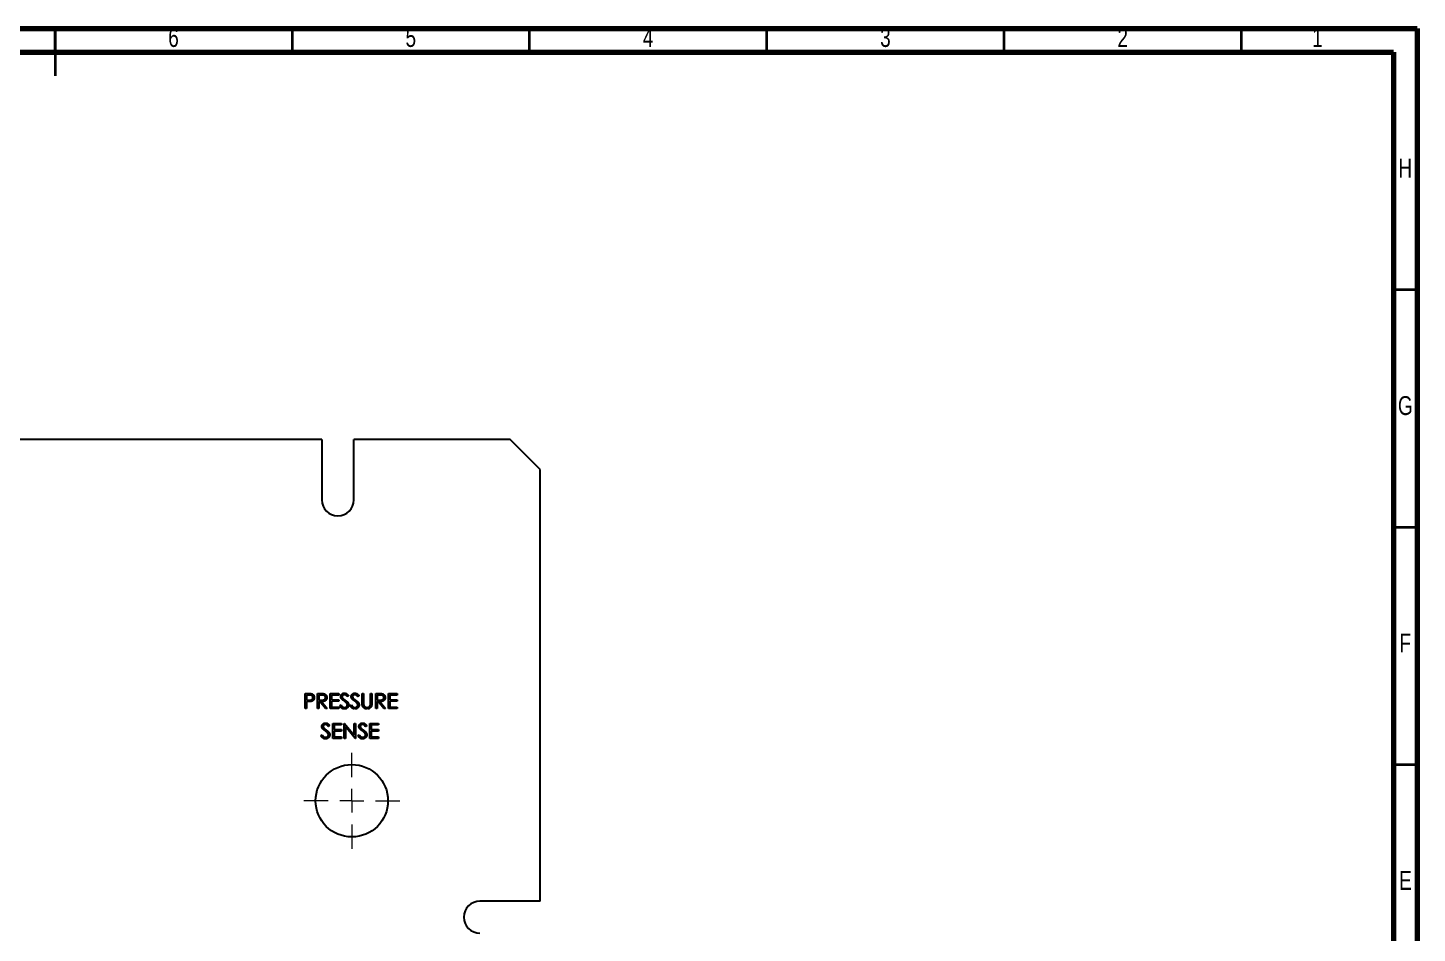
# Model space of a CAD drawing. Header units: millimetres. Extents: x 15 to 589, y 5 to 415.
# Drawn here: x 296.3 to 589, y 224.5 to 415.1 of the extents above; entities that cross this region are included whole.
import ezdxf

# ---------------------------------------------------------------- set-up
doc = ezdxf.new("R2010")
doc.units = ezdxf.units.MM
doc.styles.add('SLDTEXTSTYLE1', font='TXT', dxfattribs={"width": 0.75})

# ---------------------------------------------------------------- blocks, each defined once
blk = doc.blocks.new('SW_CENTERMARKSYMBOL_2')
at = {"color": 0, "linetype": 'Continuous', "lineweight": 18}
for p, q in [((0, 5), (0, 10.12)), ((-5, 0), (-10.12, 0)), ((0, 0), (-2.5, 0)), ((0, 0), (0, 2.5)), ((0, 0), (0, -2.5)), ((0, 0), (2.5, 0)), ((5, 0), (10.12, 0)), ((0, -5), (0, -10.12))]:
    blk.add_line(p, q, dxfattribs=at)

msp = doc.modelspace()

# ---------------------------------------------------------------- linework, layer by layer
at = {"color": 7, "linetype": 'Continuous', "lineweight": 70}
for p, q in [((15, 415), (589, 415)), ((589, 415), (589, 5)), ((20, 410), (584, 410)), ((584, 410), (584, 10))]:
    msp.add_line(p, q, dxfattribs=at)
at = {"color": 7, "linetype": 'Continuous', "lineweight": 35}
for p, q in [((302, 410), (302, 415)), ((302, 415), (302, 405)), ((352, 410), (352, 415)), ((402, 410), (402, 415)), ((452, 410), (452, 415)), ((502, 410), (502, 415)), ((552, 410), (552, 415)), ((584, 360), (589, 360)), ((584, 310), (589, 310)), ((584, 260), (589, 260))]:
    msp.add_line(p, q, dxfattribs=at)
at = {"color": 7, "linetype": 'Continuous', "lineweight": 25}
for p, q in [((358.2, 328.43), (249.07, 328.43)), ((358.2, 328.43), (358.2, 315.73)), ((364.96, 315.73), (364.96, 328.43)), ((397.87, 328.43), (364.96, 328.43)), ((404.22, 322.08), (397.87, 328.43)), ((404.22, 231.23), (404.22, 322.08)), ((354.67, 274.94), (355.3, 274.94)), ((354.67, 271.77), (354.67, 274.94)), ((354.96, 274.61), (354.96, 273.56)), ((355.54, 274.61), (354.96, 274.61)), ((354.96, 273.56), (355.51, 273.55)), ((354.96, 273.23), (354.96, 271.77)), ((355.19, 273.23), (354.96, 273.23)), ((357.28, 274.94), (357.91, 274.94)), ((357.28, 271.77), (357.28, 274.94)), ((357.56, 274.61), (357.56, 273.56)), ((358.16, 274.61), (357.56, 274.61)), ((357.56, 273.56), (358.14, 273.55)), ((357.56, 273.23), (357.56, 271.77)), ((357.79, 273.23), (357.56, 273.23)), ((358.96, 271.77), (357.79, 273.23)), ((358.15, 273.23), (359.31, 271.77)), ((359.96, 274.94), (361.76, 274.94)), ((359.96, 271.77), (359.96, 274.94)), ((360.25, 274.61), (360.25, 273.64)), ((361.76, 274.61), (360.25, 274.61)), ((360.25, 273.64), (361.76, 273.64)), ((360.25, 273.31), (360.25, 272.09)), ((361.76, 273.31), (360.25, 273.31)), ((361.76, 274.94), (361.76, 274.61)), ((361.76, 273.64), (361.76, 273.31)), ((362, 272.38), (362.27, 272.54)), ((363.83, 274.48), (363.57, 274.29)), ((364.2, 272.38), (364.47, 272.54)), ((366.03, 274.48), (365.77, 274.29)), ((366.72, 274.94), (367.01, 274.94)), ((366.72, 273.02), (366.72, 274.94)), ((367.01, 274.94), (367.01, 273.04)), ((368.47, 274.94), (368.76, 274.94)), ((368.47, 273.04), (368.47, 274.94)), ((368.76, 274.94), (368.76, 273.02)), ((369.57, 274.94), (370.21, 274.94)), ((369.57, 271.77), (369.57, 274.94)), ((370.45, 274.61), (369.86, 274.61)), ((369.86, 274.61), (369.86, 273.56)), ((369.86, 273.56), (370.44, 273.55)), ((369.86, 273.23), (369.86, 271.77)), ((370.09, 273.23), (369.86, 273.23)), ((371.25, 271.77), (370.09, 273.23)), ((370.44, 273.23), (371.61, 271.77)), ((372.26, 274.94), (374.05, 274.94)), ((372.26, 271.77), (372.26, 274.94)), ((372.54, 274.61), (372.54, 273.64)), ((374.05, 274.61), (372.54, 274.61)), ((372.54, 273.64), (374.05, 273.64)), ((372.54, 273.31), (372.54, 272.09)), ((374.05, 273.31), (372.54, 273.31)), ((374.05, 274.94), (374.05, 274.61)), ((374.05, 273.64), (374.05, 273.31)), ((354.96, 271.77), (354.67, 271.77)), ((357.56, 271.77), (357.28, 271.77)), ((359.31, 271.77), (358.96, 271.77)), ((361.76, 271.77), (359.96, 271.77)), ((360.25, 272.09), (361.76, 272.09)), ((361.76, 272.09), (361.76, 271.77)), ((369.86, 271.77), (369.57, 271.77)), ((371.61, 271.77), (371.25, 271.77)), ((374.05, 271.77), (372.26, 271.77)), ((372.54, 272.09), (374.05, 272.09)), ((374.05, 272.09), (374.05, 271.77)), ((359.84, 268.19), (359.59, 268)), ((360.53, 268.65), (362.33, 268.65)), ((360.53, 265.47), (360.53, 268.65)), ((360.82, 268.32), (360.82, 267.35)), ((362.33, 268.32), (360.82, 268.32)), ((360.82, 267.35), (362.33, 267.35)), ((360.82, 267.02), (360.82, 265.8)), ((362.33, 267.02), (360.82, 267.02)), ((362.33, 268.65), (362.33, 268.32)), ((362.33, 267.35), (362.33, 267.02)), ((362.9, 268.65), (362.96, 268.65)), ((362.9, 265.47), (362.9, 268.65)), ((362.96, 268.65), (365.05, 266.15)), ((365.27, 265.47), (363.18, 267.97)), ((363.18, 267.97), (363.18, 265.47)), ((365.05, 268.65), (365.34, 268.65)), ((365.05, 266.15), (365.05, 268.65)), ((365.34, 268.65), (365.34, 265.47)), ((367.66, 268.19), (367.4, 268)), ((368.35, 268.65), (370.14, 268.65)), ((368.35, 265.47), (368.35, 268.65)), ((368.63, 268.32), (368.63, 267.35)), ((370.14, 268.32), (368.63, 268.32)), ((368.63, 267.35), (370.14, 267.35)), ((368.63, 267.02), (368.63, 265.8)), ((370.14, 267.02), (368.63, 267.02)), ((370.14, 268.65), (370.14, 268.32)), ((370.14, 267.35), (370.14, 267.02)), ((358.01, 266.09), (358.28, 266.25)), ((362.33, 265.47), (360.53, 265.47)), ((360.82, 265.8), (362.33, 265.8)), ((362.33, 265.8), (362.33, 265.47)), ((363.18, 265.47), (362.9, 265.47)), ((365.34, 265.47), (365.27, 265.47)), ((365.83, 266.09), (366.09, 266.25)), ((370.14, 265.47), (368.35, 265.47)), ((368.63, 265.8), (370.14, 265.8)), ((370.14, 265.8), (370.14, 265.47)), ((404.22, 231.23), (391.52, 231.23))]:
    msp.add_line(p, q, dxfattribs=at)
msp.add_circle((364.53, 252.36), 7.62, dxfattribs=at)
for centre, start, end in [((361.58, 315.73), 180, 0), ((391.52, 227.85), 90, 270)]:
    msp.add_arc(centre, 3.38, start, end, dxfattribs=at)
for points, knots in [([(355.99, 273.28), (355.97, 273.28), (355.93, 273.27), (355.86, 273.26), (355.77, 273.25), (355.68, 273.24), (355.57, 273.24), (355.45, 273.23), (355.32, 273.23), (355.23, 273.23), (355.19, 273.23)], [0, 0, 0, 0, 0.075173, 0.164746, 0.268017, 0.385912, 0.517789, 0.663691, 0.824413, 1, 1, 1, 1]), ([(355.3, 274.94), (355.34, 274.94), (355.42, 274.94), (355.54, 274.94), (355.65, 274.93), (355.74, 274.93), (355.83, 274.92), (355.9, 274.91), (355.96, 274.91), (356, 274.9), (356.02, 274.89)], [0, 0, 0, 0, 0.176956, 0.339055, 0.486318, 0.618781, 0.735619, 0.838742, 0.926457, 1, 1, 1, 1]), ([(355.51, 273.55), (355.54, 273.55), (355.59, 273.55), (355.67, 273.55), (355.74, 273.56), (355.8, 273.56), (355.86, 273.57), (355.92, 273.58), (355.96, 273.59), (356.02, 273.61), (356.08, 273.64), (356.15, 273.68), (356.2, 273.74), (356.25, 273.8), (356.29, 273.86), (356.32, 273.93), (356.34, 274.01), (356.34, 274.06), (356.34, 274.09)], [0, 0, 0, 0, 0.072538, 0.140034, 0.202496, 0.260575, 0.313228, 0.361583, 0.404878, 0.444127, 0.5164, 0.586507, 0.655085, 0.724384, 0.793974, 0.861638, 0.930111, 1, 1, 1, 1]), ([(356.34, 274.09), (356.34, 274.11), (356.34, 274.16), (356.32, 274.24), (356.29, 274.31), (356.25, 274.38), (356.21, 274.44), (356.15, 274.49), (356.09, 274.53), (356.03, 274.56), (355.98, 274.57), (355.93, 274.58), (355.88, 274.59), (355.82, 274.6), (355.76, 274.61), (355.69, 274.61), (355.62, 274.61), (355.57, 274.61), (355.54, 274.61)], [0, 0, 0, 0, 0.070044, 0.139238, 0.208197, 0.279173, 0.349987, 0.418354, 0.48761, 0.557411, 0.59533, 0.637964, 0.685913, 0.738185, 0.796103, 0.858517, 0.926658, 1, 1, 1, 1]), ([(356.63, 274.09), (356.63, 274.06), (356.63, 274.01), (356.62, 273.94), (356.6, 273.87), (356.59, 273.8), (356.56, 273.73), (356.53, 273.67), (356.5, 273.62), (356.46, 273.56), (356.42, 273.51), (356.37, 273.47), (356.31, 273.42), (356.26, 273.39), (356.2, 273.36), (356.13, 273.33), (356.06, 273.3), (356.02, 273.29), (355.99, 273.28)], [0, 0, 0, 0, 0.070119, 0.137192, 0.202016, 0.264631, 0.326117, 0.38601, 0.445812, 0.505298, 0.564633, 0.624283, 0.683902, 0.743953, 0.805388, 0.868388, 0.933084, 1, 1, 1, 1]), ([(356.02, 274.89), (356.04, 274.89), (356.08, 274.87), (356.15, 274.85), (356.21, 274.82), (356.26, 274.79), (356.32, 274.75), (356.37, 274.71), (356.41, 274.67), (356.46, 274.62), (356.5, 274.56), (356.53, 274.5), (356.56, 274.44), (356.59, 274.38), (356.6, 274.31), (356.62, 274.24), (356.63, 274.17), (356.63, 274.11), (356.63, 274.09)], [0, 0, 0, 0, 0.062481, 0.12349, 0.183411, 0.243153, 0.302127, 0.36171, 0.421842, 0.482932, 0.544552, 0.605681, 0.66768, 0.729984, 0.794551, 0.860346, 0.928907, 1, 1, 1, 1]), ([(357.91, 274.94), (357.96, 274.94), (358.04, 274.94), (358.15, 274.94), (358.26, 274.93), (358.36, 274.93), (358.44, 274.92), (358.51, 274.92), (358.58, 274.91), (358.62, 274.9), (358.63, 274.9)], [0, 0, 0, 0, 0.176258, 0.338434, 0.484822, 0.617158, 0.734698, 0.837385, 0.926372, 1, 1, 1, 1]), ([(358.14, 273.55), (358.17, 273.55), (358.22, 273.55), (358.3, 273.56), (358.37, 273.56), (358.44, 273.57), (358.5, 273.57), (358.55, 273.58), (358.6, 273.6), (358.66, 273.61), (358.72, 273.64), (358.79, 273.69), (358.85, 273.74), (358.9, 273.8), (358.94, 273.87), (358.97, 273.94), (358.98, 274.01), (358.99, 274.07), (358.99, 274.09)], [0, 0, 0, 0, 0.071668, 0.138913, 0.201185, 0.259124, 0.312255, 0.360682, 0.405086, 0.445102, 0.518778, 0.589462, 0.658462, 0.727283, 0.796322, 0.863175, 0.930949, 1, 1, 1, 1]), ([(359.27, 274.09), (359.27, 274.05), (359.27, 273.97), (359.24, 273.85), (359.2, 273.74), (359.15, 273.63), (359.08, 273.54), (359, 273.46), (358.9, 273.39), (358.81, 273.34), (358.73, 273.31), (358.66, 273.29), (358.59, 273.27), (358.51, 273.26), (358.43, 273.25), (358.34, 273.24), (358.24, 273.23), (358.18, 273.23), (358.15, 273.23)], [0, 0, 0, 0, 0.0787802, 0.1537206, 0.2267135, 0.2991912, 0.37119, 0.4430064, 0.5166892, 0.5932172, 0.6338729, 0.6769891, 0.7228995, 0.7719586, 0.8242113, 0.8793787, 0.9379481, 1, 1, 1, 1]), ([(358.99, 274.09), (358.99, 274.12), (358.98, 274.17), (358.97, 274.24), (358.94, 274.31), (358.9, 274.38), (358.85, 274.44), (358.79, 274.49), (358.73, 274.53), (358.67, 274.56), (358.61, 274.57), (358.57, 274.58), (358.51, 274.59), (358.45, 274.6), (358.39, 274.61), (358.32, 274.61), (358.24, 274.61), (358.19, 274.61), (358.16, 274.61)], [0, 0, 0, 0, 0.068814, 0.136365, 0.204019, 0.273064, 0.342913, 0.410965, 0.479169, 0.549308, 0.587652, 0.630647, 0.678879, 0.731934, 0.791111, 0.855283, 0.925086, 1, 1, 1, 1]), ([(358.63, 274.9), (358.66, 274.89), (358.7, 274.88), (358.77, 274.86), (358.83, 274.83), (358.89, 274.8), (358.95, 274.76), (359, 274.72), (359.05, 274.67), (359.1, 274.62), (359.14, 274.56), (359.17, 274.5), (359.2, 274.44), (359.23, 274.38), (359.25, 274.31), (359.26, 274.24), (359.27, 274.17), (359.27, 274.12), (359.27, 274.09)], [0, 0, 0, 0, 0.064217, 0.127064, 0.188745, 0.249132, 0.309453, 0.369827, 0.43065, 0.492352, 0.554072, 0.61569, 0.676798, 0.738439, 0.801317, 0.865185, 0.931641, 1, 1, 1, 1]), ([(362.97, 271.68), (362.94, 271.68), (362.89, 271.69), (362.82, 271.69), (362.75, 271.71), (362.69, 271.72), (362.62, 271.75), (362.56, 271.77), (362.5, 271.81), (362.44, 271.84), (362.38, 271.89), (362.32, 271.94), (362.26, 271.99), (362.21, 272.06), (362.15, 272.13), (362.1, 272.21), (362.05, 272.29), (362.02, 272.35), (362, 272.38)], [0, 0, 0, 0, 0.057208, 0.113696, 0.169178, 0.224159, 0.27872, 0.333794, 0.389241, 0.445822, 0.503704, 0.564294, 0.627975, 0.695038, 0.765373, 0.839611, 0.917538, 1, 1, 1, 1]), ([(362.2, 274.28), (362.2, 274.31), (362.21, 274.38), (362.23, 274.48), (362.26, 274.57), (362.3, 274.66), (362.36, 274.74), (362.42, 274.81), (362.5, 274.87), (362.59, 274.93), (362.68, 274.97), (362.78, 275), (362.88, 275.02), (362.95, 275.02), (362.99, 275.02)], [0, 0, 0, 0, 0.083785, 0.16578, 0.24628, 0.327461, 0.408797, 0.489715, 0.571376, 0.655523, 0.741019, 0.826547, 0.911989, 1, 1, 1, 1]), ([(362.38, 273.8), (362.37, 273.82), (362.34, 273.85), (362.3, 273.91), (362.27, 273.97), (362.25, 274.03), (362.23, 274.09), (362.21, 274.15), (362.2, 274.22), (362.2, 274.26), (362.2, 274.28)], [0, 0, 0, 0, 0.133507, 0.262559, 0.388264, 0.512667, 0.633722, 0.755394, 0.877553, 1, 1, 1, 1]), ([(362.27, 272.54), (362.29, 272.5), (362.34, 272.42), (362.42, 272.31), (362.5, 272.22), (362.59, 272.14), (362.68, 272.08), (362.77, 272.04), (362.87, 272.01), (362.93, 272.01), (362.97, 272.01)], [0, 0, 0, 0, 0.159004, 0.304646, 0.438547, 0.562322, 0.677433, 0.786897, 0.893611, 1, 1, 1, 1]), ([(362.9, 273.37), (362.87, 273.39), (362.8, 273.44), (362.71, 273.5), (362.63, 273.56), (362.56, 273.62), (362.5, 273.67), (362.45, 273.72), (362.41, 273.76), (362.39, 273.79), (362.38, 273.8)], [0, 0, 0, 0, 0.181535, 0.347082, 0.495568, 0.628357, 0.74552, 0.845831, 0.930782, 1, 1, 1, 1]), ([(362.95, 274.7), (362.92, 274.7), (362.86, 274.69), (362.77, 274.67), (362.69, 274.63), (362.62, 274.58), (362.56, 274.52), (362.52, 274.45), (362.49, 274.38), (362.49, 274.32), (362.49, 274.29)], [0, 0, 0, 0, 0.143073, 0.275903, 0.402371, 0.528414, 0.650356, 0.765895, 0.880774, 1, 1, 1, 1]), ([(362.49, 274.29), (362.49, 274.28), (362.49, 274.24), (362.5, 274.19), (362.51, 274.14), (362.53, 274.09), (362.56, 274.04), (362.6, 273.99), (362.64, 273.94), (362.68, 273.9), (362.7, 273.88)], [0, 0, 0, 0, 0.107285, 0.214746, 0.322939, 0.434116, 0.553412, 0.686073, 0.834256, 1, 1, 1, 1]), ([(362.7, 273.88), (362.7, 273.88), (362.72, 273.86), (362.75, 273.84), (362.79, 273.81), (362.84, 273.77), (362.9, 273.73), (362.97, 273.68), (363.04, 273.63), (363.1, 273.59), (363.12, 273.57)], [0, 0, 0, 0, 0.052594, 0.124952, 0.218094, 0.333502, 0.468789, 0.624938, 0.801683, 1, 1, 1, 1]), ([(363.47, 272.86), (363.46, 272.88), (363.43, 272.92), (363.38, 272.97), (363.32, 273.03), (363.25, 273.09), (363.17, 273.16), (363.09, 273.23), (363, 273.3), (362.93, 273.34), (362.9, 273.37)], [0, 0, 0, 0, 0.090279, 0.18953, 0.299198, 0.418926, 0.548376, 0.688136, 0.839084, 1, 1, 1, 1]), ([(363.57, 274.29), (363.56, 274.31), (363.53, 274.35), (363.48, 274.4), (363.44, 274.45), (363.4, 274.49), (363.36, 274.53), (363.32, 274.57), (363.28, 274.59), (363.24, 274.62), (363.18, 274.65), (363.11, 274.68), (363.03, 274.69), (362.98, 274.7), (362.95, 274.7)], [0, 0, 0, 0, 0.0984694, 0.1896291, 0.2741841, 0.3521832, 0.4231989, 0.4885509, 0.5484733, 0.6014402, 0.7011981, 0.7995918, 0.8985451, 1, 1, 1, 1]), ([(362.97, 272.01), (362.99, 272.01), (363.05, 272.01), (363.13, 272.03), (363.21, 272.05), (363.28, 272.08), (363.35, 272.12), (363.41, 272.17), (363.47, 272.22), (363.51, 272.28), (363.54, 272.35), (363.57, 272.41), (363.58, 272.48), (363.59, 272.52), (363.59, 272.55)], [0, 0, 0, 0, 0.0912636, 0.1809303, 0.2700882, 0.3601561, 0.4483425, 0.5326658, 0.6138337, 0.6939815, 0.772716, 0.8493352, 0.9239673, 1, 1, 1, 1]), ([(363.87, 272.54), (363.87, 272.51), (363.87, 272.46), (363.86, 272.38), (363.84, 272.3), (363.81, 272.22), (363.77, 272.14), (363.72, 272.07), (363.67, 272), (363.61, 271.94), (363.54, 271.88), (363.47, 271.83), (363.39, 271.78), (363.32, 271.75), (363.23, 271.72), (363.15, 271.7), (363.06, 271.69), (363, 271.68), (362.97, 271.68)], [0, 0, 0, 0, 0.061484, 0.121775, 0.18092, 0.240256, 0.300114, 0.361146, 0.423501, 0.488669, 0.553954, 0.617581, 0.680238, 0.742187, 0.804663, 0.868259, 0.93302, 1, 1, 1, 1]), ([(362.99, 275.02), (363.02, 275.02), (363.1, 275.02), (363.21, 275), (363.31, 274.96), (363.4, 274.92), (363.46, 274.88), (363.51, 274.84), (363.57, 274.79), (363.62, 274.74), (363.67, 274.69), (363.72, 274.63), (363.78, 274.56), (363.81, 274.51), (363.83, 274.48)], [0, 0, 0, 0, 0.107233, 0.213252, 0.31883, 0.426794, 0.483646, 0.543604, 0.608308, 0.677127, 0.750686, 0.828713, 0.91219, 1, 1, 1, 1]), ([(363.12, 273.57), (363.16, 273.54), (363.23, 273.49), (363.32, 273.42), (363.41, 273.35), (363.48, 273.28), (363.55, 273.21), (363.62, 273.15), (363.67, 273.09), (363.73, 273.01), (363.78, 272.91), (363.83, 272.79), (363.87, 272.67), (363.87, 272.58), (363.87, 272.54)], [0, 0, 0, 0, 0.096972, 0.187773, 0.272396, 0.351321, 0.424335, 0.491909, 0.554233, 0.611268, 0.716348, 0.81454, 0.908495, 1, 1, 1, 1]), ([(363.59, 272.55), (363.59, 272.57), (363.58, 272.63), (363.56, 272.71), (363.52, 272.79), (363.49, 272.83), (363.47, 272.86)], [0, 0, 0, 0, 0.234723, 0.477158, 0.728556, 1, 1, 1, 1]), ([(365.16, 271.68), (365.14, 271.68), (365.09, 271.69), (365.02, 271.69), (364.95, 271.71), (364.89, 271.72), (364.82, 271.75), (364.76, 271.77), (364.69, 271.81), (364.63, 271.84), (364.57, 271.89), (364.52, 271.94), (364.46, 271.99), (364.41, 272.06), (364.35, 272.13), (364.3, 272.21), (364.25, 272.29), (364.21, 272.35), (364.2, 272.38)], [0, 0, 0, 0, 0.057208, 0.113696, 0.169178, 0.224159, 0.27872, 0.333794, 0.389241, 0.445822, 0.503704, 0.564294, 0.627975, 0.695038, 0.765373, 0.839611, 0.917538, 1, 1, 1, 1]), ([(364.4, 274.28), (364.4, 274.31), (364.41, 274.38), (364.42, 274.48), (364.46, 274.57), (364.5, 274.66), (364.56, 274.74), (364.62, 274.81), (364.7, 274.87), (364.79, 274.93), (364.88, 274.97), (364.98, 275), (365.08, 275.02), (365.15, 275.02), (365.18, 275.02)], [0, 0, 0, 0, 0.0837854, 0.1657799, 0.24628, 0.3274609, 0.408797, 0.4897152, 0.571376, 0.6555233, 0.7410195, 0.8265468, 0.9119889, 1, 1, 1, 1]), ([(364.58, 273.8), (364.56, 273.82), (364.54, 273.85), (364.5, 273.91), (364.47, 273.97), (364.45, 274.03), (364.43, 274.09), (364.41, 274.15), (364.4, 274.22), (364.4, 274.26), (364.4, 274.28)], [0, 0, 0, 0, 0.133507, 0.262559, 0.388264, 0.512667, 0.633722, 0.755394, 0.877553, 1, 1, 1, 1]), ([(364.47, 272.54), (364.49, 272.5), (364.54, 272.42), (364.62, 272.31), (364.7, 272.22), (364.79, 272.14), (364.88, 272.08), (364.97, 272.04), (365.07, 272.01), (365.13, 272.01), (365.16, 272.01)], [0, 0, 0, 0, 0.159004, 0.304646, 0.438547, 0.562322, 0.677433, 0.786897, 0.893611, 1, 1, 1, 1]), ([(365.1, 273.37), (365.07, 273.39), (365, 273.44), (364.91, 273.5), (364.83, 273.56), (364.76, 273.62), (364.7, 273.67), (364.65, 273.72), (364.61, 273.76), (364.59, 273.79), (364.58, 273.8)], [0, 0, 0, 0, 0.181535, 0.347082, 0.495568, 0.628357, 0.74552, 0.845831, 0.930782, 1, 1, 1, 1]), ([(365.15, 274.7), (365.12, 274.7), (365.06, 274.69), (364.97, 274.67), (364.89, 274.63), (364.82, 274.58), (364.76, 274.52), (364.72, 274.45), (364.69, 274.38), (364.69, 274.32), (364.69, 274.29)], [0, 0, 0, 0, 0.143073, 0.275903, 0.402371, 0.528414, 0.650356, 0.765895, 0.880774, 1, 1, 1, 1]), ([(364.69, 274.29), (364.69, 274.28), (364.69, 274.24), (364.7, 274.19), (364.71, 274.14), (364.73, 274.09), (364.76, 274.04), (364.8, 273.99), (364.84, 273.94), (364.88, 273.9), (364.9, 273.88)], [0, 0, 0, 0, 0.107285, 0.214746, 0.322939, 0.434116, 0.553412, 0.686073, 0.834256, 1, 1, 1, 1]), ([(364.9, 273.88), (364.9, 273.88), (364.92, 273.86), (364.95, 273.84), (364.99, 273.81), (365.04, 273.77), (365.1, 273.73), (365.16, 273.68), (365.24, 273.63), (365.29, 273.59), (365.32, 273.57)], [0, 0, 0, 0, 0.052594, 0.124952, 0.218094, 0.333502, 0.468789, 0.624938, 0.801683, 1, 1, 1, 1]), ([(365.67, 272.86), (365.66, 272.88), (365.63, 272.92), (365.58, 272.97), (365.52, 273.03), (365.45, 273.09), (365.37, 273.16), (365.29, 273.23), (365.2, 273.3), (365.13, 273.34), (365.1, 273.37)], [0, 0, 0, 0, 0.090279, 0.18953, 0.299198, 0.418926, 0.548376, 0.688136, 0.839084, 1, 1, 1, 1]), ([(365.77, 274.29), (365.76, 274.31), (365.73, 274.35), (365.68, 274.4), (365.64, 274.45), (365.6, 274.49), (365.56, 274.53), (365.52, 274.57), (365.48, 274.59), (365.44, 274.62), (365.38, 274.65), (365.31, 274.68), (365.23, 274.69), (365.18, 274.7), (365.15, 274.7)], [0, 0, 0, 0, 0.098469, 0.189629, 0.274184, 0.352183, 0.423199, 0.488551, 0.548473, 0.60144, 0.701198, 0.799592, 0.898545, 1, 1, 1, 1]), ([(365.16, 272.01), (365.19, 272.01), (365.25, 272.01), (365.33, 272.03), (365.41, 272.05), (365.48, 272.08), (365.55, 272.12), (365.61, 272.17), (365.67, 272.22), (365.71, 272.28), (365.74, 272.35), (365.77, 272.41), (365.78, 272.48), (365.78, 272.52), (365.79, 272.55)], [0, 0, 0, 0, 0.091264, 0.18093, 0.270088, 0.360156, 0.448343, 0.532666, 0.613834, 0.693982, 0.772716, 0.849335, 0.923967, 1, 1, 1, 1]), ([(366.07, 272.54), (366.07, 272.51), (366.07, 272.46), (366.06, 272.38), (366.04, 272.3), (366.01, 272.22), (365.97, 272.14), (365.92, 272.07), (365.87, 272), (365.81, 271.94), (365.74, 271.88), (365.67, 271.83), (365.59, 271.78), (365.51, 271.75), (365.43, 271.72), (365.35, 271.7), (365.26, 271.69), (365.19, 271.68), (365.16, 271.68)], [0, 0, 0, 0, 0.061484, 0.121775, 0.18092, 0.240256, 0.300114, 0.361146, 0.423501, 0.488669, 0.553954, 0.617581, 0.680238, 0.742187, 0.804663, 0.868259, 0.93302, 1, 1, 1, 1]), ([(365.18, 275.02), (365.22, 275.02), (365.3, 275.02), (365.41, 275), (365.51, 274.96), (365.6, 274.92), (365.66, 274.88), (365.71, 274.84), (365.76, 274.79), (365.82, 274.74), (365.87, 274.69), (365.92, 274.63), (365.98, 274.56), (366.01, 274.51), (366.03, 274.48)], [0, 0, 0, 0, 0.107233, 0.213252, 0.31883, 0.426794, 0.483646, 0.543604, 0.608308, 0.677127, 0.750686, 0.828713, 0.91219, 1, 1, 1, 1]), ([(365.32, 273.57), (365.36, 273.54), (365.42, 273.49), (365.52, 273.42), (365.6, 273.35), (365.68, 273.28), (365.75, 273.21), (365.81, 273.15), (365.87, 273.09), (365.92, 273.01), (365.98, 272.91), (366.03, 272.79), (366.06, 272.67), (366.07, 272.58), (366.07, 272.54)], [0, 0, 0, 0, 0.096972, 0.187773, 0.272396, 0.351321, 0.424335, 0.491909, 0.554233, 0.611268, 0.716348, 0.81454, 0.908495, 1, 1, 1, 1]), ([(365.79, 272.55), (365.78, 272.57), (365.78, 272.63), (365.76, 272.71), (365.72, 272.79), (365.69, 272.83), (365.67, 272.86)], [0, 0, 0, 0, 0.234723, 0.477158, 0.728556, 1, 1, 1, 1]), ([(366.78, 272.35), (366.77, 272.37), (366.76, 272.41), (366.75, 272.47), (366.74, 272.54), (366.73, 272.62), (366.73, 272.71), (366.73, 272.8), (366.72, 272.91), (366.72, 272.98), (366.72, 273.02)], [0, 0, 0, 0, 0.07813, 0.169465, 0.274335, 0.39211, 0.523687, 0.668365, 0.827132, 1, 1, 1, 1]), ([(367.77, 271.68), (367.74, 271.68), (367.68, 271.69), (367.59, 271.69), (367.51, 271.71), (367.43, 271.73), (367.35, 271.76), (367.27, 271.79), (367.2, 271.82), (367.13, 271.87), (367.07, 271.91), (367.01, 271.97), (366.96, 272.02), (366.91, 272.08), (366.87, 272.14), (366.83, 272.21), (366.8, 272.28), (366.79, 272.33), (366.78, 272.35)], [0, 0, 0, 0, 0.0711745, 0.1396441, 0.2063172, 0.2713732, 0.3354181, 0.3980763, 0.4606079, 0.5229695, 0.5847157, 0.6448949, 0.7042906, 0.7629982, 0.8210874, 0.8801039, 0.9393885, 1, 1, 1, 1]), ([(367.01, 273.04), (367.01, 273.01), (367.01, 272.96), (367.01, 272.89), (367.01, 272.82), (367.01, 272.77), (367.01, 272.72), (367.01, 272.68), (367.02, 272.64), (367.02, 272.62), (367.02, 272.62)], [0, 0, 0, 0, 0.191079, 0.362605, 0.516099, 0.650038, 0.765977, 0.862374, 0.940842, 1, 1, 1, 1]), ([(367.02, 272.62), (367.02, 272.59), (367.03, 272.53), (367.06, 272.45), (367.09, 272.37), (367.13, 272.3), (367.18, 272.24), (367.24, 272.19), (367.31, 272.14), (367.39, 272.09), (367.48, 272.06), (367.57, 272.03), (367.66, 272.01), (367.72, 272.01), (367.75, 272.01)], [0, 0, 0, 0, 0.086315, 0.167766, 0.244433, 0.318135, 0.391884, 0.470068, 0.553904, 0.644339, 0.736875, 0.826168, 0.913679, 1, 1, 1, 1]), ([(367.75, 272.01), (367.78, 272.01), (367.83, 272.01), (367.91, 272.02), (367.98, 272.05), (368.06, 272.07), (368.13, 272.11), (368.19, 272.15), (368.25, 272.2), (368.3, 272.26), (368.34, 272.32), (368.38, 272.39), (368.42, 272.47), (368.43, 272.52), (368.44, 272.55)], [0, 0, 0, 0, 0.082891, 0.165303, 0.247762, 0.331528, 0.41528, 0.496366, 0.577151, 0.657783, 0.739322, 0.823793, 0.909476, 1, 1, 1, 1]), ([(368.76, 273.02), (368.76, 272.99), (368.76, 272.92), (368.75, 272.82), (368.75, 272.73), (368.74, 272.64), (368.73, 272.56), (368.71, 272.48), (368.7, 272.4), (368.68, 272.34), (368.66, 272.27), (368.63, 272.21), (368.59, 272.15), (368.56, 272.09), (368.51, 272.03), (368.46, 271.98), (368.41, 271.93), (368.35, 271.88), (368.29, 271.83), (368.23, 271.79), (368.16, 271.76), (368.09, 271.73), (368.01, 271.71), (367.94, 271.69), (367.85, 271.69), (367.8, 271.68), (367.77, 271.68)], [0, 0, 0, 0, 0.054858, 0.107059, 0.156978, 0.203992, 0.248492, 0.290483, 0.330489, 0.367886, 0.403858, 0.440009, 0.476295, 0.512792, 0.550485, 0.588381, 0.627645, 0.667979, 0.708433, 0.748602, 0.789088, 0.829461, 0.870371, 0.912214, 0.955547, 1, 1, 1, 1]), ([(368.44, 272.55), (368.44, 272.56), (368.45, 272.58), (368.45, 272.62), (368.46, 272.67), (368.46, 272.73), (368.47, 272.8), (368.47, 272.87), (368.47, 272.95), (368.47, 273.01), (368.47, 273.04)], [0, 0, 0, 0, 0.069835, 0.155621, 0.257802, 0.373811, 0.506402, 0.655564, 0.820079, 1, 1, 1, 1]), ([(370.21, 274.94), (370.25, 274.94), (370.33, 274.94), (370.45, 274.94), (370.55, 274.93), (370.65, 274.93), (370.73, 274.92), (370.81, 274.92), (370.87, 274.91), (370.91, 274.9), (370.93, 274.9)], [0, 0, 0, 0, 0.176258, 0.338434, 0.484822, 0.617158, 0.734698, 0.837385, 0.926372, 1, 1, 1, 1]), ([(370.44, 273.55), (370.46, 273.55), (370.52, 273.55), (370.59, 273.56), (370.66, 273.56), (370.73, 273.57), (370.79, 273.57), (370.84, 273.58), (370.89, 273.6), (370.95, 273.61), (371.01, 273.64), (371.08, 273.69), (371.14, 273.74), (371.19, 273.8), (371.23, 273.87), (371.26, 273.94), (371.28, 274.01), (371.28, 274.07), (371.28, 274.09)], [0, 0, 0, 0, 0.071668, 0.138913, 0.201185, 0.259124, 0.312255, 0.360682, 0.405086, 0.445102, 0.518778, 0.589462, 0.658462, 0.727283, 0.796322, 0.863175, 0.930949, 1, 1, 1, 1]), ([(371.57, 274.09), (371.56, 274.05), (371.56, 273.97), (371.54, 273.85), (371.5, 273.74), (371.44, 273.63), (371.37, 273.54), (371.29, 273.46), (371.19, 273.39), (371.1, 273.34), (371.02, 273.31), (370.95, 273.29), (370.88, 273.27), (370.8, 273.26), (370.72, 273.25), (370.63, 273.24), (370.54, 273.23), (370.47, 273.23), (370.44, 273.23)], [0, 0, 0, 0, 0.07878, 0.153721, 0.226714, 0.299191, 0.37119, 0.443006, 0.516689, 0.593217, 0.633873, 0.676989, 0.7229, 0.771959, 0.824211, 0.879379, 0.937948, 1, 1, 1, 1]), ([(371.28, 274.09), (371.28, 274.12), (371.28, 274.17), (371.26, 274.24), (371.23, 274.31), (371.19, 274.38), (371.14, 274.44), (371.08, 274.49), (371.02, 274.53), (370.96, 274.56), (370.91, 274.57), (370.86, 274.58), (370.81, 274.59), (370.75, 274.6), (370.68, 274.61), (370.61, 274.61), (370.53, 274.61), (370.48, 274.61), (370.45, 274.61)], [0, 0, 0, 0, 0.068814, 0.136365, 0.204019, 0.273064, 0.342913, 0.410965, 0.479169, 0.549308, 0.587652, 0.630647, 0.678879, 0.731934, 0.791111, 0.855283, 0.925086, 1, 1, 1, 1]), ([(370.93, 274.9), (370.95, 274.89), (371, 274.88), (371.06, 274.86), (371.12, 274.83), (371.18, 274.8), (371.24, 274.76), (371.29, 274.72), (371.34, 274.67), (371.39, 274.62), (371.43, 274.56), (371.47, 274.5), (371.5, 274.44), (371.52, 274.38), (371.54, 274.31), (371.56, 274.24), (371.56, 274.17), (371.57, 274.12), (371.57, 274.09)], [0, 0, 0, 0, 0.064217, 0.127064, 0.188745, 0.249132, 0.309453, 0.369827, 0.43065, 0.492352, 0.554072, 0.61569, 0.676798, 0.738439, 0.801317, 0.865185, 0.931641, 1, 1, 1, 1]), ([(358.21, 267.99), (358.22, 268.02), (358.22, 268.09), (358.24, 268.19), (358.27, 268.28), (358.31, 268.37), (358.37, 268.45), (358.43, 268.52), (358.51, 268.58), (358.6, 268.63), (358.69, 268.68), (358.79, 268.71), (358.89, 268.73), (358.96, 268.73), (359, 268.73)], [0, 0, 0, 0, 0.083785, 0.16578, 0.24628, 0.327461, 0.408797, 0.489715, 0.571376, 0.655523, 0.741019, 0.826547, 0.911989, 1, 1, 1, 1]), ([(358.39, 267.51), (358.38, 267.52), (358.35, 267.56), (358.31, 267.62), (358.28, 267.68), (358.26, 267.74), (358.24, 267.8), (358.22, 267.86), (358.22, 267.93), (358.21, 267.97), (358.21, 267.99)], [0, 0, 0, 0, 0.133507, 0.262559, 0.388264, 0.512667, 0.633722, 0.755394, 0.877553, 1, 1, 1, 1]), ([(358.91, 267.07), (358.88, 267.1), (358.81, 267.14), (358.73, 267.21), (358.65, 267.27), (358.58, 267.33), (358.52, 267.38), (358.46, 267.43), (358.42, 267.47), (358.4, 267.49), (358.39, 267.51)], [0, 0, 0, 0, 0.181535, 0.347082, 0.495568, 0.628357, 0.74552, 0.845831, 0.930782, 1, 1, 1, 1]), ([(358.96, 268.4), (358.93, 268.4), (358.87, 268.4), (358.78, 268.38), (358.7, 268.34), (358.63, 268.29), (358.57, 268.23), (358.53, 268.16), (358.5, 268.08), (358.5, 268.03), (358.5, 268)], [0, 0, 0, 0, 0.143073, 0.275903, 0.402371, 0.528414, 0.650356, 0.765895, 0.880774, 1, 1, 1, 1]), ([(358.5, 268), (358.5, 267.99), (358.5, 267.95), (358.51, 267.9), (358.52, 267.85), (358.54, 267.8), (358.57, 267.75), (358.61, 267.7), (358.65, 267.65), (358.69, 267.61), (358.71, 267.59)], [0, 0, 0, 0, 0.107285, 0.214746, 0.322939, 0.434116, 0.553412, 0.686073, 0.834256, 1, 1, 1, 1]), ([(358.71, 267.59), (358.72, 267.59), (358.73, 267.57), (358.76, 267.55), (358.8, 267.52), (358.85, 267.48), (358.91, 267.44), (358.98, 267.39), (359.05, 267.34), (359.11, 267.3), (359.14, 267.28)], [0, 0, 0, 0, 0.052594, 0.124952, 0.218094, 0.333502, 0.468789, 0.624938, 0.801683, 1, 1, 1, 1]), ([(359.48, 266.57), (359.47, 266.59), (359.44, 266.62), (359.39, 266.68), (359.33, 266.74), (359.26, 266.8), (359.19, 266.87), (359.1, 266.93), (359.01, 267), (358.95, 267.05), (358.91, 267.07)], [0, 0, 0, 0, 0.0902792, 0.1895299, 0.2991979, 0.4189259, 0.5483763, 0.6881364, 0.8390835, 1, 1, 1, 1]), ([(359.59, 268), (359.57, 268.02), (359.54, 268.06), (359.49, 268.11), (359.45, 268.16), (359.41, 268.2), (359.37, 268.24), (359.33, 268.27), (359.29, 268.3), (359.25, 268.33), (359.19, 268.36), (359.12, 268.39), (359.04, 268.4), (358.99, 268.4), (358.96, 268.4)], [0, 0, 0, 0, 0.098469, 0.189629, 0.274184, 0.352183, 0.423199, 0.488551, 0.548473, 0.60144, 0.701198, 0.799592, 0.898545, 1, 1, 1, 1]), ([(359, 268.73), (359.03, 268.73), (359.11, 268.73), (359.22, 268.7), (359.32, 268.67), (359.41, 268.63), (359.47, 268.58), (359.53, 268.55), (359.58, 268.5), (359.63, 268.45), (359.68, 268.4), (359.73, 268.33), (359.79, 268.27), (359.82, 268.22), (359.84, 268.19)], [0, 0, 0, 0, 0.107233, 0.213252, 0.31883, 0.426794, 0.483646, 0.543604, 0.608308, 0.677127, 0.750686, 0.828713, 0.91219, 1, 1, 1, 1]), ([(359.14, 267.28), (359.17, 267.25), (359.24, 267.2), (359.33, 267.13), (359.42, 267.06), (359.5, 266.99), (359.56, 266.92), (359.63, 266.86), (359.68, 266.79), (359.74, 266.71), (359.8, 266.62), (359.85, 266.49), (359.88, 266.37), (359.88, 266.29), (359.88, 266.25)], [0, 0, 0, 0, 0.096972, 0.187773, 0.272396, 0.351321, 0.424335, 0.491909, 0.554233, 0.611268, 0.716348, 0.81454, 0.908495, 1, 1, 1, 1]), ([(359.6, 266.26), (359.6, 266.28), (359.59, 266.34), (359.57, 266.42), (359.54, 266.49), (359.5, 266.54), (359.48, 266.57)], [0, 0, 0, 0, 0.234723, 0.477158, 0.728556, 1, 1, 1, 1]), ([(366.03, 267.99), (366.03, 268.02), (366.03, 268.09), (366.05, 268.19), (366.08, 268.28), (366.13, 268.37), (366.18, 268.45), (366.25, 268.52), (366.33, 268.58), (366.41, 268.63), (366.51, 268.68), (366.6, 268.71), (366.71, 268.73), (366.78, 268.73), (366.81, 268.73)], [0, 0, 0, 0, 0.083785, 0.16578, 0.24628, 0.327461, 0.408797, 0.489715, 0.571376, 0.655523, 0.741019, 0.826547, 0.911989, 1, 1, 1, 1]), ([(366.21, 267.51), (366.19, 267.52), (366.17, 267.56), (366.13, 267.62), (366.1, 267.68), (366.07, 267.74), (366.05, 267.8), (366.04, 267.86), (366.03, 267.93), (366.03, 267.97), (366.03, 267.99)], [0, 0, 0, 0, 0.133507, 0.262559, 0.388264, 0.512667, 0.633722, 0.755394, 0.877553, 1, 1, 1, 1]), ([(366.73, 267.07), (366.69, 267.1), (366.63, 267.14), (366.54, 267.21), (366.46, 267.27), (366.39, 267.33), (366.33, 267.38), (366.28, 267.43), (366.24, 267.47), (366.22, 267.49), (366.21, 267.51)], [0, 0, 0, 0, 0.181535, 0.347082, 0.495568, 0.628357, 0.74552, 0.845831, 0.930782, 1, 1, 1, 1]), ([(366.78, 268.4), (366.75, 268.4), (366.68, 268.4), (366.59, 268.38), (366.51, 268.34), (366.44, 268.29), (366.39, 268.23), (366.34, 268.16), (366.32, 268.08), (366.32, 268.03), (366.31, 268)], [0, 0, 0, 0, 0.143073, 0.275903, 0.402371, 0.528414, 0.650356, 0.765895, 0.880774, 1, 1, 1, 1]), ([(366.31, 268), (366.32, 267.99), (366.32, 267.95), (366.33, 267.9), (366.34, 267.85), (366.36, 267.8), (366.39, 267.75), (366.42, 267.7), (366.47, 267.65), (366.51, 267.61), (366.52, 267.59)], [0, 0, 0, 0, 0.107285, 0.214746, 0.322939, 0.434116, 0.553412, 0.686073, 0.834256, 1, 1, 1, 1]), ([(366.52, 267.59), (366.53, 267.59), (366.55, 267.57), (366.58, 267.55), (366.62, 267.52), (366.67, 267.48), (366.72, 267.44), (366.79, 267.39), (366.87, 267.34), (366.92, 267.3), (366.95, 267.28)], [0, 0, 0, 0, 0.052594, 0.124952, 0.218094, 0.333502, 0.468789, 0.624938, 0.801683, 1, 1, 1, 1]), ([(367.3, 266.57), (367.29, 266.59), (367.26, 266.62), (367.2, 266.68), (367.14, 266.74), (367.08, 266.8), (367, 266.87), (366.92, 266.93), (366.83, 267), (366.76, 267.05), (366.73, 267.07)], [0, 0, 0, 0, 0.0902792, 0.1895299, 0.2991979, 0.4189259, 0.5483763, 0.6881364, 0.8390835, 1, 1, 1, 1]), ([(367.4, 268), (367.38, 268.02), (367.35, 268.06), (367.31, 268.11), (367.27, 268.16), (367.22, 268.2), (367.18, 268.24), (367.15, 268.27), (367.11, 268.3), (367.06, 268.33), (367.01, 268.36), (366.93, 268.39), (366.86, 268.4), (366.81, 268.4), (366.78, 268.4)], [0, 0, 0, 0, 0.098469, 0.189629, 0.274184, 0.352183, 0.423199, 0.488551, 0.548473, 0.60144, 0.701198, 0.799592, 0.898545, 1, 1, 1, 1]), ([(366.81, 268.73), (366.85, 268.73), (366.92, 268.73), (367.03, 268.7), (367.14, 268.67), (367.22, 268.63), (367.29, 268.58), (367.34, 268.55), (367.39, 268.5), (367.44, 268.45), (367.5, 268.4), (367.55, 268.33), (367.6, 268.27), (367.64, 268.22), (367.66, 268.19)], [0, 0, 0, 0, 0.107233, 0.213252, 0.31883, 0.426794, 0.483646, 0.543604, 0.608308, 0.677127, 0.750686, 0.828713, 0.91219, 1, 1, 1, 1]), ([(366.95, 267.28), (366.99, 267.25), (367.05, 267.2), (367.15, 267.13), (367.23, 267.06), (367.31, 266.99), (367.38, 266.92), (367.44, 266.86), (367.49, 266.79), (367.55, 266.71), (367.61, 266.62), (367.66, 266.49), (367.69, 266.37), (367.7, 266.29), (367.7, 266.25)], [0, 0, 0, 0, 0.096972, 0.187773, 0.272396, 0.351321, 0.424335, 0.491909, 0.554233, 0.611268, 0.716348, 0.81454, 0.908495, 1, 1, 1, 1]), ([(367.41, 266.26), (367.41, 266.28), (367.41, 266.34), (367.39, 266.42), (367.35, 266.49), (367.32, 266.54), (367.3, 266.57)], [0, 0, 0, 0, 0.234723, 0.477158, 0.728556, 1, 1, 1, 1]), ([(358.98, 265.39), (358.95, 265.39), (358.9, 265.39), (358.83, 265.4), (358.77, 265.41), (358.7, 265.43), (358.63, 265.45), (358.57, 265.48), (358.51, 265.51), (358.45, 265.55), (358.39, 265.6), (358.33, 265.65), (358.27, 265.7), (358.22, 265.77), (358.16, 265.84), (358.11, 265.91), (358.06, 266), (358.03, 266.06), (358.01, 266.09)], [0, 0, 0, 0, 0.057208, 0.113696, 0.169178, 0.224159, 0.27872, 0.333794, 0.389241, 0.445822, 0.503704, 0.564294, 0.627975, 0.695038, 0.765373, 0.839611, 0.917538, 1, 1, 1, 1]), ([(358.28, 266.25), (358.3, 266.21), (358.35, 266.13), (358.43, 266.02), (358.51, 265.93), (358.6, 265.85), (358.69, 265.79), (358.78, 265.75), (358.88, 265.72), (358.94, 265.72), (358.98, 265.72)], [0, 0, 0, 0, 0.159004, 0.304646, 0.438547, 0.562322, 0.677433, 0.786897, 0.893611, 1, 1, 1, 1]), ([(358.98, 265.72), (359, 265.72), (359.06, 265.72), (359.14, 265.74), (359.22, 265.76), (359.29, 265.79), (359.36, 265.83), (359.43, 265.88), (359.48, 265.93), (359.52, 265.99), (359.56, 266.05), (359.58, 266.12), (359.6, 266.19), (359.6, 266.23), (359.6, 266.26)], [0, 0, 0, 0, 0.0912636, 0.1809303, 0.2700882, 0.3601561, 0.4483425, 0.5326658, 0.6138337, 0.6939815, 0.772716, 0.8493352, 0.9239673, 1, 1, 1, 1]), ([(359.88, 266.25), (359.88, 266.22), (359.88, 266.17), (359.87, 266.08), (359.85, 266), (359.82, 265.93), (359.78, 265.85), (359.74, 265.78), (359.68, 265.71), (359.62, 265.65), (359.55, 265.59), (359.48, 265.54), (359.41, 265.49), (359.33, 265.46), (359.24, 265.43), (359.16, 265.41), (359.07, 265.39), (359.01, 265.39), (358.98, 265.39)], [0, 0, 0, 0, 0.061484, 0.121775, 0.18092, 0.240256, 0.300114, 0.361146, 0.423501, 0.488669, 0.553954, 0.617581, 0.680238, 0.742187, 0.804663, 0.868259, 0.93302, 1, 1, 1, 1]), ([(366.79, 265.39), (366.77, 265.39), (366.72, 265.39), (366.65, 265.4), (366.58, 265.41), (366.51, 265.43), (366.45, 265.45), (366.38, 265.48), (366.32, 265.51), (366.26, 265.55), (366.2, 265.6), (366.15, 265.65), (366.09, 265.7), (366.03, 265.77), (365.98, 265.84), (365.93, 265.91), (365.88, 266), (365.84, 266.06), (365.83, 266.09)], [0, 0, 0, 0, 0.057208, 0.113696, 0.169178, 0.224159, 0.27872, 0.333794, 0.389241, 0.445822, 0.503704, 0.564294, 0.627975, 0.695038, 0.765373, 0.839611, 0.917538, 1, 1, 1, 1]), ([(366.09, 266.25), (366.12, 266.21), (366.17, 266.13), (366.25, 266.02), (366.33, 265.93), (366.42, 265.85), (366.51, 265.79), (366.6, 265.75), (366.69, 265.72), (366.76, 265.72), (366.79, 265.72)], [0, 0, 0, 0, 0.1590043, 0.3046461, 0.4385469, 0.5623223, 0.6774325, 0.7868974, 0.8936109, 1, 1, 1, 1]), ([(366.79, 265.72), (366.82, 265.72), (366.87, 265.72), (366.96, 265.74), (367.03, 265.76), (367.11, 265.79), (367.18, 265.83), (367.24, 265.88), (367.29, 265.93), (367.34, 265.99), (367.37, 266.05), (367.4, 266.12), (367.41, 266.19), (367.41, 266.23), (367.41, 266.26)], [0, 0, 0, 0, 0.0912636, 0.1809303, 0.2700882, 0.3601561, 0.4483425, 0.5326658, 0.6138337, 0.6939815, 0.772716, 0.8493352, 0.9239673, 1, 1, 1, 1]), ([(367.7, 266.25), (367.7, 266.22), (367.7, 266.17), (367.68, 266.08), (367.66, 266), (367.63, 265.93), (367.6, 265.85), (367.55, 265.78), (367.5, 265.71), (367.43, 265.65), (367.37, 265.59), (367.3, 265.54), (367.22, 265.49), (367.14, 265.46), (367.06, 265.43), (366.97, 265.41), (366.88, 265.39), (366.82, 265.39), (366.79, 265.39)], [0, 0, 0, 0, 0.061484, 0.121775, 0.18092, 0.240256, 0.300114, 0.361146, 0.423501, 0.488669, 0.553954, 0.617581, 0.680238, 0.742187, 0.804663, 0.868259, 0.93302, 1, 1, 1, 1])]:
    msp.add_open_spline(points, degree=3, knots=knots, dxfattribs=at)

# ---------------------------------------------------------------- block references
at = {"color": 7, "linetype": 'Continuous', "lineweight": 0}
msp.add_blockref('SW_CENTERMARKSYMBOL_2', (364.53, 252.36), dxfattribs=at)

# ---------------------------------------------------------------- texts
at = {"color": 7, "linetype": 'Continuous', "lineweight": 0, "char_height": 3.97, "attachment_point": 2, "style": 'SLDTEXTSTYLE1'}
for s, insert in [('6', (326.96, 415.06)), ('5', (376.96, 415.06)), ('4', (426.96, 415.06)), ('3', (476.96, 415.06)), ('2', (526.96, 415.06)), ('1', (567.96, 415.06)), ('H', (586.49, 387.56)), ('G', (586.49, 337.56)), ('F', (586.46, 287.56)), ('E', (586.51, 237.56))]:
    msp.add_mtext(s, dxfattribs=dict(at, insert=insert))

doc.saveas('drawing.dxf')
